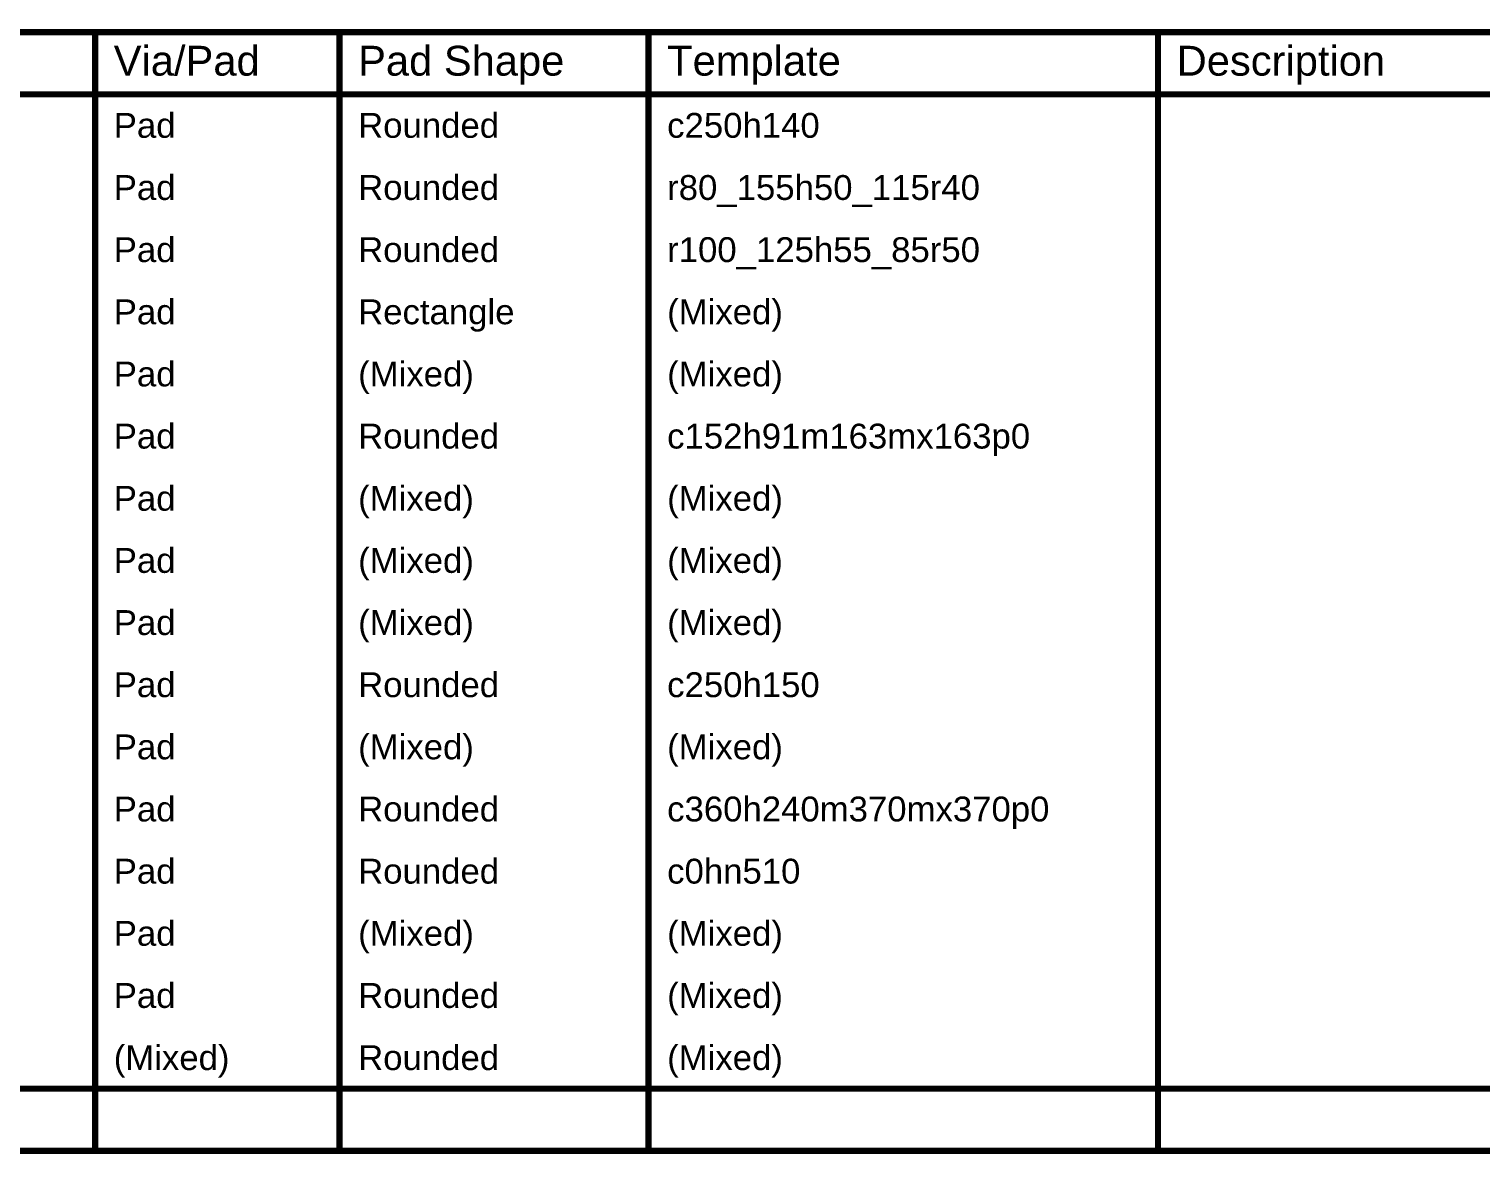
# Model space of a CAD drawing. Header units: inches. Extents: x 22 to 371, y 55 to 284.
# Drawn here: x 148.2 to 237.2, y 215.5 to 284.4 of the extents above; entities that cross this region are included whole.
import ezdxf

# ---------------------------------------------------------------- set-up
doc = ezdxf.new("R2010")
doc.units = ezdxf.units.IN
doc.layers.add('Drill Drawing', color=1, linetype='Continuous')
doc.styles.add('Arial', font='', dxfattribs={"height": 0.2})
doc.styles.get('Arial').set_extended_font_data('Arial')

msp = doc.modelspace()

# ---------------------------------------------------------------- linework, layer by layer
at = {"layer": 'Drill Drawing'}
for points in [[(24.27, 284.225, 0.381, 0.381, 0), (370.425, 284.225, 0.381, 0.381, 0)], [(152.276, 215.645, 0.381, 0.381, 0), (152.276, 284.225, 0.381, 0.381, 0)], [(167.258, 215.645, 0.381, 0.381, 0), (167.258, 284.225, 0.381, 0.381, 0)], [(186.201, 215.645, 0.381, 0.381, 0), (186.201, 284.225, 0.381, 0.381, 0)], [(217.434, 215.645, 0.381, 0.381, 0), (217.434, 284.225, 0.381, 0.381, 0)], [(24.27, 280.415, 0.381, 0.381, 0), (370.425, 280.415, 0.381, 0.381, 0)], [(24.27, 219.455, 0.381, 0.381, 0), (370.425, 219.455, 0.381, 0.381, 0)], [(24.27, 215.645, 0.381, 0.381, 0), (370.425, 215.645, 0.381, 0.381, 0)]]:
    msp.add_lwpolyline(points, format="xyseb", dxfattribs=at)
for points in [[(152.181, 284.225, 0.191, 0.191, 1), (152.371, 284.225, 0.191, 0.191, 1)], [(167.163, 284.225, 0.191, 0.191, 1), (167.353, 284.225, 0.191, 0.191, 1)], [(186.106, 284.225, 0.191, 0.191, 1), (186.296, 284.225, 0.191, 0.191, 1)], [(217.339, 284.225, 0.191, 0.191, 1), (217.529, 284.225, 0.191, 0.191, 1)], [(152.181, 215.645, 0.191, 0.191, 1), (152.371, 215.645, 0.191, 0.191, 1)], [(167.163, 215.645, 0.191, 0.191, 1), (167.353, 215.645, 0.191, 0.191, 1)], [(186.106, 215.645, 0.191, 0.191, 1), (186.296, 215.645, 0.191, 0.191, 1)], [(217.339, 215.645, 0.191, 0.191, 1), (217.529, 215.645, 0.191, 0.191, 1)]]:
    msp.add_lwpolyline(points, format="xyseb", close=True, dxfattribs=at)

# ---------------------------------------------------------------- texts
at = {"layer": 'Drill Drawing', "style": 'Arial'}
for s, height, p in [('Via/Pad', 1.8288, (153.419, 281.558)), ('Pad Shape', 1.8288, (168.401, 281.558)), ('Template', 1.8288, (187.344, 281.558)), ('Description', 1.8288, (218.577, 281.558)), ('Pad', 1.524, (153.419, 277.748)), ('Rounded', 1.524, (168.401, 277.748)), ('c250h140', 1.524, (187.344, 277.748)), ('Pad', 1.524, (153.419, 273.938)), ('Rounded', 1.524, (168.401, 273.938)), ('r80_155h50_115r40', 1.524, (187.344, 273.938)), ('Pad', 1.524, (153.419, 270.128)), ('Rounded', 1.524, (168.401, 270.128)), ('r100_125h55_85r50', 1.524, (187.344, 270.128)), ('Pad', 1.524, (153.419, 266.318)), ('Rectangle', 1.524, (168.401, 266.318)), ('(Mixed)', 1.524, (187.344, 266.318)), ('Pad', 1.524, (153.419, 262.508)), ('(Mixed)', 1.524, (168.401, 262.508)), ('(Mixed)', 1.524, (187.344, 262.508)), ('Pad', 1.524, (153.419, 258.698)), ('Rounded', 1.524, (168.401, 258.698)), ('c152h91m163mx163p0', 1.524, (187.344, 258.698)), ('Pad', 1.524, (153.419, 254.888)), ('(Mixed)', 1.524, (168.401, 254.888)), ('(Mixed)', 1.524, (187.344, 254.888)), ('Pad', 1.524, (153.419, 251.078)), ('(Mixed)', 1.524, (168.401, 251.078)), ('(Mixed)', 1.524, (187.344, 251.078)), ('Pad', 1.524, (153.419, 247.268)), ('(Mixed)', 1.524, (168.401, 247.268)), ('(Mixed)', 1.524, (187.344, 247.268)), ('Pad', 1.524, (153.419, 243.458)), ('Rounded', 1.524, (168.401, 243.458)), ('c250h150', 1.524, (187.344, 243.458)), ('Pad', 1.524, (153.419, 239.648)), ('(Mixed)', 1.524, (168.401, 239.648)), ('(Mixed)', 1.524, (187.344, 239.648)), ('Pad', 1.524, (153.419, 235.838)), ('Rounded', 1.524, (168.401, 235.838)), ('c360h240m370mx370p0', 1.524, (187.344, 235.838)), ('Pad', 1.524, (153.419, 232.028)), ('Rounded', 1.524, (168.401, 232.028)), ('c0hn510', 1.524, (187.344, 232.028)), ('Pad', 1.524, (153.419, 228.218)), ('(Mixed)', 1.524, (168.401, 228.218)), ('(Mixed)', 1.524, (187.344, 228.218)), ('Pad', 1.524, (153.419, 224.408)), ('Rounded', 1.524, (168.401, 224.408)), ('(Mixed)', 1.524, (187.344, 224.408)), ('(Mixed)', 1.524, (153.419, 220.598)), ('Rounded', 1.524, (168.401, 220.598)), ('(Mixed)', 1.524, (187.344, 220.598))]:
    msp.add_text(s, height=height, dxfattribs=at).set_placement(p)

doc.saveas('drawing.dxf')
